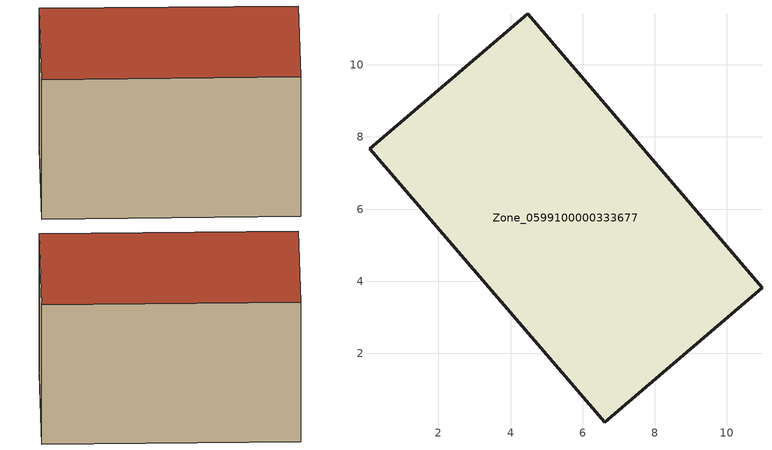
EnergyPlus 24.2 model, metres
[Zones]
Zone_0599100000333677
 floor ground (C_G): 4.47,11.41 10.97,3.82 6.61,0.1 0.09,7.67 z0
 wall outside (C_F): 10.97,3.82 4.47,11.41 0.09,7.67 6.61,0.1 10.97,3.82 z0:6.12
 roof outside (C_R): 0.09,7.67 6.61,0.1 10.97,3.82 4.47,11.41 z6.12
[BUILDING]
Pand.0599100000333677: North Axis=0; Terrain=City; Loads Convergence Tolerance Value=0.04; Temperature Convergence Tolerance Value=0.4; Solar Distribution=FullExterior; Maximum Number of Warmup Days=25; Minimum Number of Warmup Days=1
[Site:Location]
Rotterdam.The.Hague.AP_ZH_NLD Design_Conditions: Latitude=51.96; Longitude=4.45; Time Zone=1; Elevation=-4.5
[SITE:GROUNDTEMPERATURE:BUILDINGSURFACE]
18, 18, 18, 18, 18, 18, 18, 18, 18, 18, 18, 18
[MATERIAL] Thermal Absorptance=0.9; Solar Absorptance=0.7; Visible Absorptance=0.7
Name | Roughness | Thickness | Conductivity | Density | Specific Heat
G.TC.1975-1991 | MediumSmooth | 0.15 | 0.288461 | 540 | 1210
F.TC.1975-1991 | Rough | 0.3 | 0.230769 | 1920 | 840
R.TC.1975-1991 | MediumRough | 0.2 | 0.153846 | 1500 | 1000
[CONSTRUCTION]
C_G: G.TC.1975-1991
C_F: F.TC.1975-1991
C_R: R.TC.1975-1991
[ZONE]
Zone_0599100000333677: Type=1; Multiplier=1; Ceiling Height=Autocalculate; Volume=Autocalculate; Floor Area=autocalculate; Part of Total Floor Area=Yes
[ZONEINFILTRATION:DESIGNFLOWRATE]
Infil_Zone_0599100000333677: Zone or ZoneList or Space or SpaceList=Zone_0599100000333677; Schedule=AlwaysOn; Design Flow Rate Calculation Method=Flow/Area; Flow Rate per Floor Area=0.003; Constant Term Coefficient=1; Temperature Term Coefficient=0; Velocity Term Coefficient=0; Velocity Squared Term Coefficient=0
[HVACTEMPLATE:ZONE:IDEALLOADSAIRSYSTEM]
Zone_0599100000333677: Maximum Heating Supply Air Temperature=50; Minimum Cooling Supply Air Temperature=13; Maximum Heating Supply Air Humidity Ratio=0.0156; Minimum Cooling Supply Air Humidity Ratio=0.0077; Heating Limit=NoLimit; Cooling Limit=NoLimit; Dehumidification Control Type=ConstantSensibleHeatRatio; Cooling Sensible Heat Ratio=0.7; Dehumidification Setpoint=60; Humidification Control Type=None; Humidification Setpoint=30; Outdoor Air Method=None; Outdoor Air Flow Rate per Person=0.00944; Outdoor Air Flow Rate per Zone Floor Area=0; Outdoor Air Flow Rate per Zone=0; Demand Controlled Ventilation Type=None; Outdoor Air Economizer Type=NoEconomizer; Heat Recovery Type=None; Sensible Heat Recovery Effectiveness=0.7; Latent Heat Recovery Effectiveness=0.65
[ZONECONTROL:THERMOSTAT]
ThermostatControl_Zone_0599100000333677: Zone or ZoneList=Zone_0599100000333677; Control Type Schedule=DualSetpointControlType; Control 1=Thermostat_Zone_0599100000333677; Temperature Difference Between Cutout And Setpoint=0
[THERMOSTATSETPOINT:DUALSETPOINT]
Thermostat_Zone_0599100000333677: Heating Setpoint Temperature Schedule=HeatingSetpoint_Zone_0599100000333677; Cooling Setpoint Temperature Schedule=CoolingSetpoint_Zone_0599100000333677
[SCHEDULE:COMPACT]
HeatingSetpoint_Zone_0599100000333677: Through: 12/31, For: AllDays, Until: 24:00, 21
CoolingSetpoint_Zone_0599100000333677: Through: 12/31, For: AllDays, Until: 24:00, 24
DualSetpointControlType: Through: 12/31, For: AllDays, Until: 24:00, 4
AlwaysOn: Through: 12/31, For: AllDays, Until: 24:00, 1
